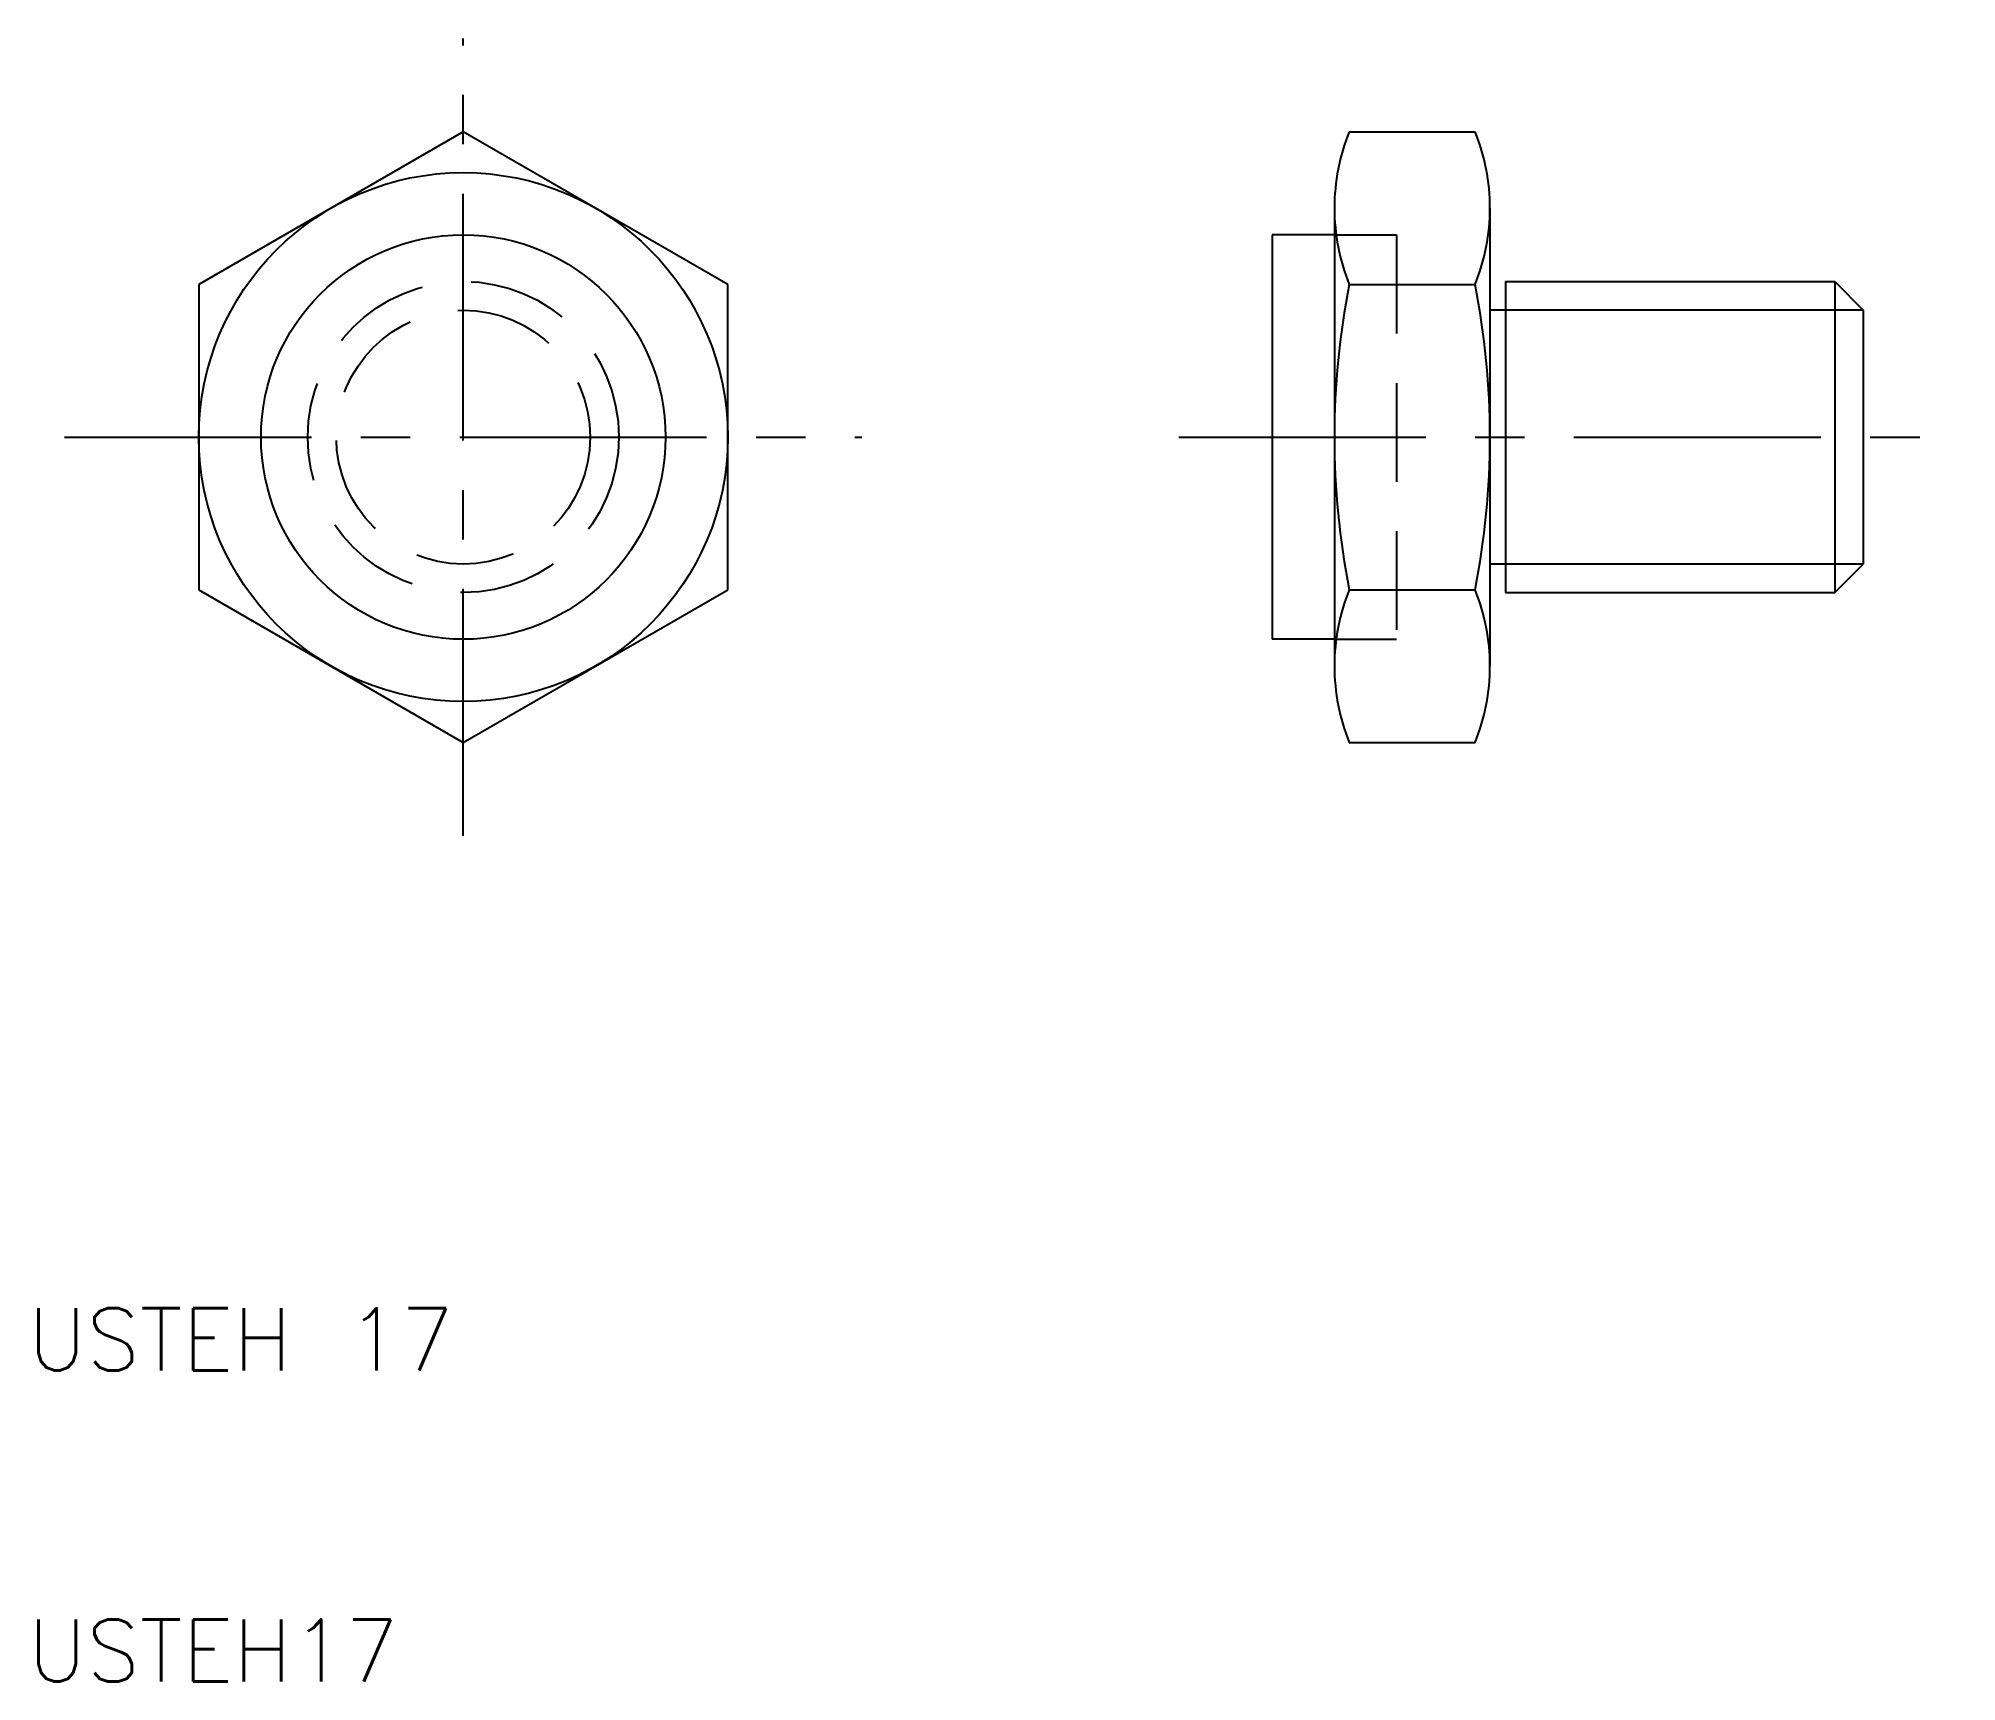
# Model space of a CAD drawing. Extents: x 10.3 to 72, y 10 to 62.8.
import ezdxf

# ---------------------------------------------------------------- set-up
doc = ezdxf.new("R2010")
doc.units = 0
doc.header["$LTSCALE"] = 0.25
doc.linetypes.add('CENTER', pattern=[50.8, 31.75, -6.35, 6.35, -6.35])
doc.linetypes.add('DASHED', pattern=[19.05, 12.7, -6.35])
doc.layers.get('0').update_dxf_attribs({"linetype": 'CONTINUOUS'})
doc.layers.add('CENTER', color=1, linetype='CENTER')
doc.styles.get("Standard").update_dxf_attribs({"font": 'txt.shx', "bigfont": 'extfont.shx'})

msp = doc.modelspace()

# ---------------------------------------------------------------- linework, layer by layer
for p, q in [((24, 59.815), (15.5, 54.907)), ((32.5, 54.907), (24, 59.815)), ((52.477, 59.815), (56.523, 59.815)), ((52, 57.361), (52, 56.5)), ((57, 57.361), (57, 54.08)), ((50, 56.5), (50, 43.5)), ((52, 56.5), (50, 56.5)), ((52, 56.5), (52, 43.5)), ((15.5, 54.907), (15.5, 45.093)), ((32.5, 45.093), (32.5, 54.907)), ((52.477, 54.907), (56.523, 54.907)), ((57.5, 55), (68.08, 55)), ((57.5, 55), (57.5, 54.08)), ((68.08, 55), (68.08, 45)), ((68.08, 55), (69, 54.08)), ((57, 54.08), (57, 45.92)), ((57.5, 54.08), (57, 54.08)), ((57.5, 54.08), (57.5, 45.92)), ((69, 54.08), (69, 45.92)), ((57, 45.92), (57, 42.639)), ((57.5, 45.92), (57, 45.92)), ((57.5, 45.92), (57.5, 45)), ((68.08, 45), (69, 45.92)), ((15.5, 45.093), (24, 40.185)), ((24, 40.185), (32.5, 45.093)), ((52.477, 45.093), (56.523, 45.093)), ((57.5, 45), (68.08, 45)), ((52, 43.5), (50, 43.5)), ((52, 43.5), (52, 42.639)), ((52.477, 40.185), (56.523, 40.185))]:
    msp.add_line(p, q)
at = {"color": 3, "linetype": 'DASHED'}
for p, q in [((52, 56.5), (54, 56.5)), ((54, 56.5), (54, 43.5)), ((52, 43.5), (54, 43.5))]:
    msp.add_line(p, q, dxfattribs=at)
at = {"color": 3}
for p, q in [((69, 54.08), (57.5, 54.08)), ((69, 45.92), (57.5, 45.92))]:
    msp.add_line(p, q, dxfattribs=at)
for radius in [8.5, 6.5]:
    msp.add_circle((24, 50), radius)
at = {"color": 3, "linetype": 'DASHED'}
for radius in [5, 4.08]:
    msp.add_circle((24, 50), radius, dxfattribs=at)
for centre, radius, start, end in [((58.554, 57.361), 6.554, 158.01264, 180), ((50.446, 57.361), 6.554, 0, 21.98736), ((58.554, 57.361), 6.554, 180, 201.98736), ((50.446, 57.361), 6.554, 338.01264, 0), ((77.5, 50), 25.5, 168.9042, 191.0958), ((31.5, 50), 25.5, 348.9042, 11.0958), ((58.554, 42.639), 6.554, 158.01264, 180), ((50.446, 42.639), 6.554, 0, 21.98736), ((58.554, 42.639), 6.554, 180, 201.98736), ((50.446, 42.639), 6.554, 338.01264, 0)]:
    msp.add_arc(centre, radius, start, end)
at = {"layer": 'CENTER', "color": 1, "linetype": 'CENTER'}
for p, q in [((24, 37.185), (24, 62.815)), ((11.185, 50), (36.815, 50)), ((47, 50), (72, 50))]:
    msp.add_line(p, q, dxfattribs=at)

# ---------------------------------------------------------------- texts
for s, p in [('USTEH 17', (10, 20)), ('USTEH17', (10, 10))]:
    msp.add_text(s, height=2).set_placement(p)

doc.saveas('drawing.dxf')
